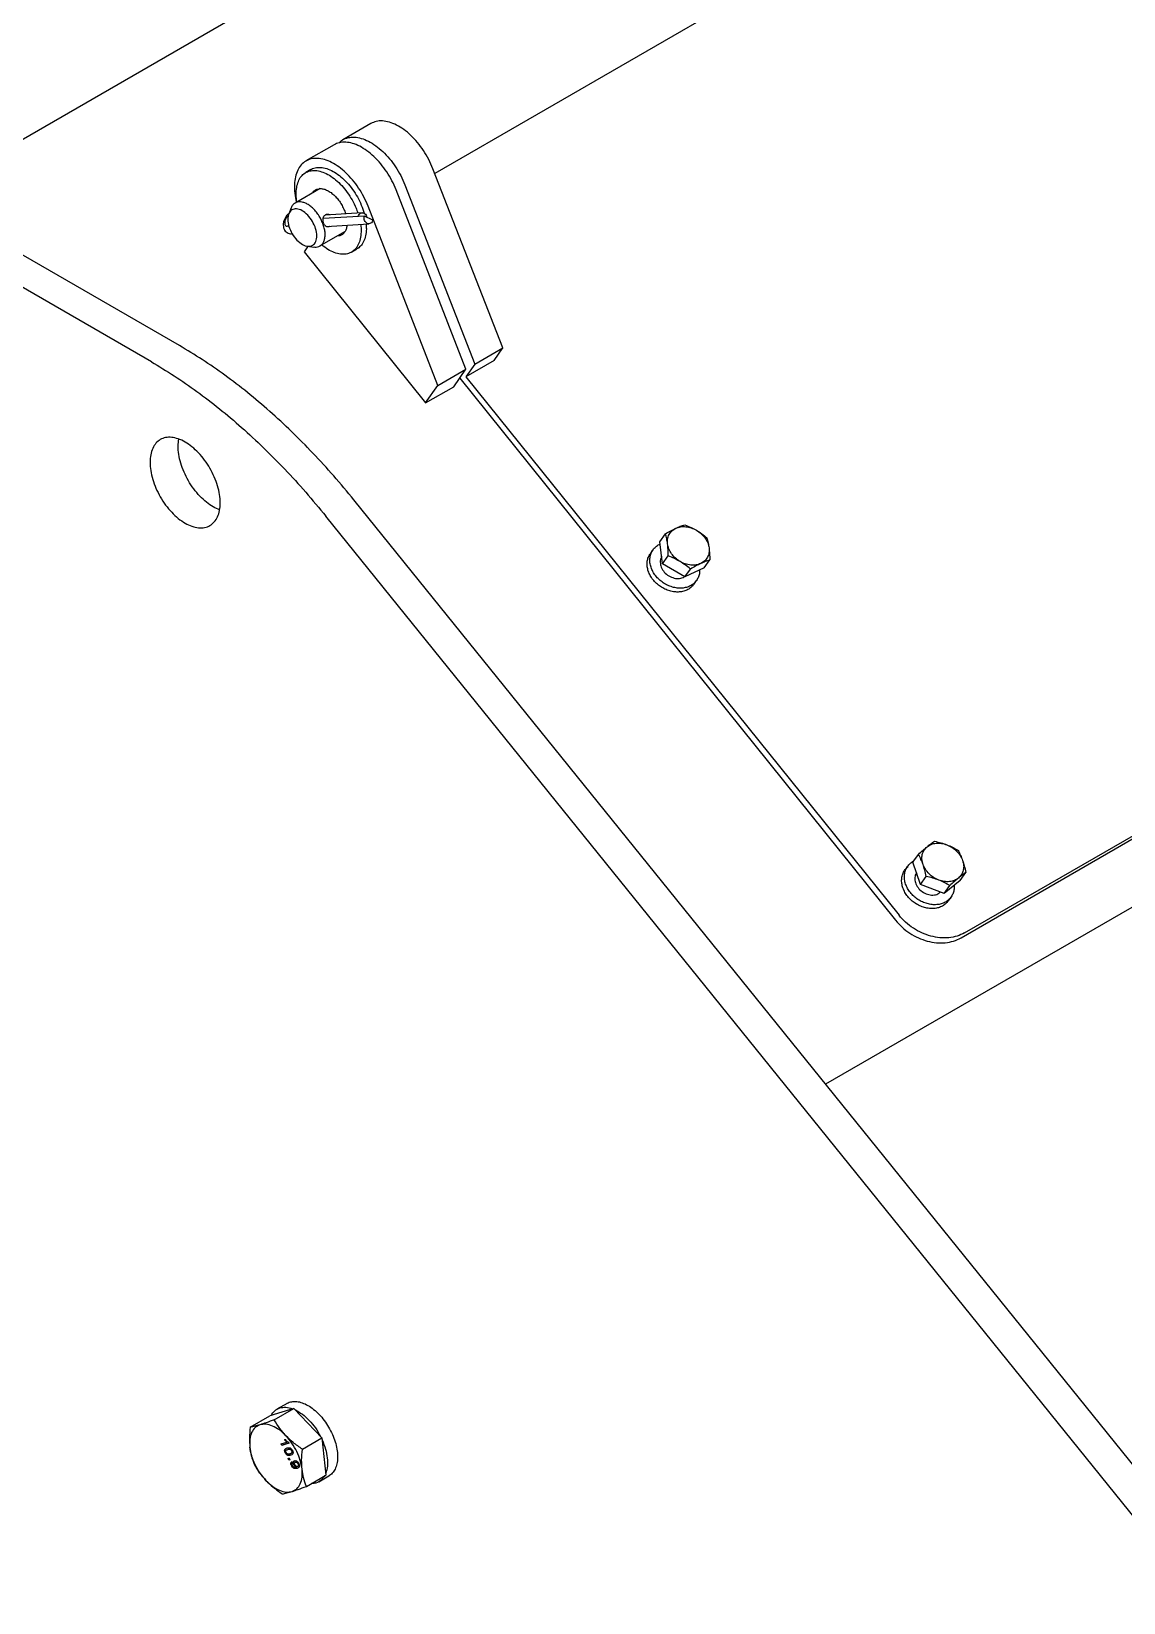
# Model space of a CAD drawing. Header units: millimetres. Extents: x 1293 to 41893, y 1011 to 26911.
# Drawn here: x 5815.8 to 6109.3, y 22648.5 to 23070.7 of the extents above; entities that cross this region are included whole.
import ezdxf

# ---------------------------------------------------------------- set-up
doc = ezdxf.new("R2010")
doc.units = ezdxf.units.MM
doc.header["$LTSCALE"] = 50
doc.layers.add('MAQUINAS', color=11, linetype='Continuous')

msp = doc.modelspace()

# ---------------------------------------------------------------- linework, layer by layer
at = {"layer": 'MAQUINAS', "linetype": 'Continuous', "lineweight": 25}
for p, q in [((6479.5251447, 23426.1854668), (5786.5604991, 23026.1454921)), ((6441.5701163, 23331.2483005), (5924.2017075, 23032.5778755)), ((5848.0636295, 22981.9321374), (5706.2863493, 23063.7784191)), ((5907.0404716, 23045.9697644), (5899.4979993, 23041.6155878)), ((5897.1409767, 23040.2549076), (5889.5985043, 23035.900731)), ((5890.9317293, 23033.5912674), (5889.5175158, 23032.7748593)), ((5942.4856801, 22985.6432313), (5923.7134225, 23033.8312947)), ((5893.3939892, 23028.4695848), (5886.6937552, 23024.601622)), ((5932.5861852, 22979.9283745), (5913.8139276, 23028.1164379)), ((5916.1709502, 23029.4771181), (5934.9432078, 22981.2890547)), ((5855.6061018, 22986.286314), (5786.5604991, 23026.1454921)), ((5885.6231625, 23023.312766), (5884.9716844, 23021.7195672)), ((5905.2796798, 23021.06877), (5894.2133295, 23020.3999032)), ((5904.6812351, 23021.9807604), (5894.7296276, 23021.3792703)), ((5907.5690688, 23020.0312036), (5905.2796798, 23021.06877)), ((5925.0437129, 22975.5741979), (5906.2714552, 23023.7622613)), ((5893.3598801, 23013.0543038), (5900.0487076, 23016.9156818)), ((5895.000214, 23018.3233618), (5906.5168824, 23019.0194466)), ((5896.1292558, 23018.3916028), (5896.017045, 23018.3103431)), ((5890.026827, 23012.8491369), (5889.084018, 23011.5076888)), ((5889.084018, 23011.5076888), (5921.7438812, 22970.8791294)), ((5889.9654322, 23013.095361), (5890.026827, 23012.8491369)), ((5890.0029073, 23013.0042891), (5891.7083752, 23012.7717263)), ((5901.8498468, 23011.4123207), (5903.2640604, 23012.2287288)), ((5940.1286575, 22982.2896109), (5932.5861852, 22977.9354343)), ((5934.9432078, 22981.2890547), (5942.4856801, 22985.6432313)), ((5940.1286575, 22982.2896109), (5942.4856801, 22985.6432313)), ((5925.0437129, 22975.5741979), (5932.5861852, 22979.9283745)), ((5929.2863536, 22975.233306), (5932.5861852, 22979.9283745)), ((5930.8960641, 22977.5236353), (6047.9941389, 22831.8547434)), ((5934.9432078, 22981.2890547), (5932.5861852, 22977.9354343)), ((5932.5861852, 22977.9354343), (6048.936948, 22833.1961915)), ((5921.7438812, 22970.8791294), (5925.0437129, 22975.5741979)), ((5921.7438812, 22970.8791294), (5929.2863536, 22975.233306)), ((6140.2305392, 22650.2343075), (5902.4834766, 22944.8132279)), ((6132.6880668, 22645.8801309), (5894.9410043, 22940.4590513)), ((5984.6727753, 22933.5818598), (5986.1709348, 22935.713472)), ((5982.8176994, 22931.3990607), (5982.0870247, 22930.3594417)), ((5985.4276984, 22927.6270941), (5984.6727753, 22933.5818598)), ((5985.4276984, 22927.6270941), (5986.9258579, 22929.7587063)), ((5991.3794373, 22924.1059367), (5985.4276984, 22927.6270941)), ((5996.5762532, 22926.539545), (5998.0744127, 22928.6711572)), ((5996.5762532, 22926.539545), (5991.3794373, 22924.1059367)), ((5991.3794373, 22924.1059367), (5992.8775968, 22926.2375489)), ((5993.7973779, 22922.1290626), (5994.5280525, 22923.1686816)), ((6065.5871952, 22827.1403243), (6159.6477097, 22881.4403035)), ((6066.5300042, 22828.4817724), (6159.2100083, 22881.9848)), ((6169.6835393, 22868.9558269), (6029.1722267, 22787.8403727)), ((6052.6523177, 22847.4366216), (6054.1504772, 22849.5682339)), ((6054.7237419, 22841.4809034), (6052.6523177, 22847.4366216)), ((6051.199288, 22846.3330145), (6050.4686133, 22845.2933955)), ((6053.7053468, 22844.4089732), (6053.4284364, 22844.0149795)), ((6054.7237419, 22841.4809034), (6056.2219014, 22843.6125157)), ((6065.3598881, 22842.5526907), (6061.0775271, 22839.038938)), ((6065.3598881, 22842.5526907), (6066.8580476, 22844.684303)), ((6061.0775271, 22839.038938), (6054.7237419, 22841.4809034)), ((6061.0775271, 22839.038938), (6062.5756866, 22841.1705502)), ((6062.1789665, 22837.0630164), (6062.9096412, 22838.1026354)), ((5886.3501323, 22700.6759698), (5879.8800369, 22698.659877)), ((5881.0891381, 22697.6388625), (5886.3501323, 22700.6759698)), ((5884.5062365, 22702.0184241), (5881.8003745, 22700.4563633)), ((5886.3501323, 22700.6759698), (5893.8983458, 22692.7236327)), ((5874.6190427, 22695.6227697), (5879.8800369, 22698.659877)), ((5882.9171243, 22691.1292333), (5884.4123404, 22691.5951452)), ((5882.9171243, 22691.1292333), (5883.0349754, 22691.1972673)), ((5883.1064847, 22690.7358466), (5882.9171243, 22691.1292333)), ((5883.2243358, 22690.8038806), (5883.0349754, 22691.1972673)), ((5885.0252814, 22691.3337469), (5883.1064847, 22690.7358466)), ((5883.1064847, 22690.7358466), (5883.2243358, 22690.8038806)), ((5884.9910726, 22691.3543988), (5883.2243358, 22690.8038806)), ((5883.7885922, 22692.2150892), (5884.015373, 22692.2857545)), ((5883.7885922, 22692.2150892), (5883.9064433, 22692.2831232)), ((5884.4123404, 22691.5951452), (5883.7885922, 22692.2150892)), ((5884.5301916, 22691.6631792), (5883.9064433, 22692.2831232)), ((5884.015373, 22692.2857545), (5884.1332242, 22692.3537885)), ((5884.4123404, 22691.5951452), (5884.5301916, 22691.6631792)), ((5885.0212317, 22691.6550236), (5884.9033806, 22691.5869896)), ((5884.9033806, 22691.5869896), (5885.0252814, 22691.3337469)), ((5885.0252814, 22691.3337469), (5885.1431325, 22691.4017809)), ((5888.6373516, 22689.6865254), (5893.8983458, 22692.7236327)), ((5893.8983458, 22692.7236327), (5894.976464, 22682.7552028)), ((5883.8836695, 22689.5042114), (5884.0015207, 22689.5722454)), ((5884.146538, 22688.8292818), (5884.0286868, 22688.7612478)), ((5884.3679376, 22688.8982703), (5884.2500864, 22688.8302363)), ((5884.5483121, 22689.6066678), (5884.430461, 22689.5386338)), ((5884.5262154, 22690.0472578), (5884.6440665, 22690.1152918)), ((5884.5602019, 22689.5850897), (5884.8341956, 22689.7221447)), ((5884.8341956, 22689.7221447), (5884.7163445, 22689.6541107)), ((5884.8107284, 22687.1953665), (5885.056728, 22687.2720204)), ((5884.8107284, 22687.1953665), (5884.9285796, 22687.2634005)), ((5885.0000889, 22686.8019799), (5884.8107284, 22687.1953665)), ((5885.2460884, 22686.8786337), (5885.0000889, 22686.8019799)), ((5885.0000889, 22686.8019799), (5885.11794, 22686.8700139)), ((5885.056728, 22687.2720204), (5885.1745792, 22687.3400544)), ((5885.056728, 22687.2720204), (5885.2460884, 22686.8786337)), ((5885.2329822, 22686.9058612), (5885.11794, 22686.8700139)), ((5885.3639396, 22686.9466678), (5885.2460884, 22686.8786337)), ((5885.4206953, 22689.6693045), (5885.5385464, 22689.7373385)), ((5885.5709601, 22688.590333), (5885.6888112, 22688.658367)), ((5885.8664639, 22689.3701617), (5885.7486127, 22689.3021277)), ((5885.7704647, 22686.3182036), (5885.8883159, 22686.3862376)), ((5885.7704647, 22686.3182036), (5885.9844251, 22685.9324823)), ((5885.9720835, 22689.3668136), (5886.0899346, 22689.4348476)), ((5886.5660179, 22686.6113385), (5886.683869, 22686.6793725)), ((5886.6031748, 22686.1158568), (5886.5984577, 22686.1131337)), ((5886.8601607, 22686.2819136), (5886.7423096, 22686.2138796)), ((5885.6864781, 22685.3172704), (5885.8043292, 22685.3853045)), ((5885.9176416, 22685.3659749), (5886.0354927, 22685.434009)), ((5885.9844251, 22685.9324823), (5886.1022762, 22686.0005163)), ((5886.3675841, 22685.5478827), (5886.4854353, 22685.6159167)), ((5886.6466795, 22685.4970112), (5886.7645306, 22685.5650452)), ((5886.910376, 22684.9069537), (5887.0282272, 22684.9749877)), ((5886.910376, 22684.9069537), (5886.9563821, 22684.9234098)), ((5886.9563821, 22684.9234098), (5887.0742332, 22684.9914438)), ((5887.0282272, 22684.9749877), (5887.0742332, 22684.9914438)), ((5887.4466919, 22685.1075026), (5887.3288408, 22685.0394686)), ((5887.5810633, 22685.8081683), (5887.4632121, 22685.7401343)), ((5887.4831065, 22685.1363195), (5887.6009576, 22685.2043535)), ((5887.6556159, 22685.8693602), (5887.7734671, 22685.9373942)), ((5889.7154698, 22679.7180955), (5894.976464, 22682.7552028)), ((5893.0561264, 22680.9587165), (5895.7619883, 22682.5207774))]:
    msp.add_line(p, q, dxfattribs=at)
for points, knots in [([(5923.7134225, 23033.8312947), (5923.3574109, 23034.6656599), (5922.6453878, 23036.3343904), (5921.2216415, 23038.7168061), (5919.5950667, 23040.9080835), (5917.7923498, 23042.8317612), (5915.8815998, 23044.4239888), (5913.9256242, 23045.6301165), (5911.9890204, 23046.4127381), (5910.1436043, 23046.7336994), (5908.4492709, 23046.62762), (5907.5066177, 23046.1802456), (5907.0449115, 23045.9611241)], [0, 0, 0, 0, 0.1004016719, 0.2008033439, 0.3012050158, 0.4016066878, 0.5020083597, 0.6024100316, 0.7028117036, 0.8032133755, 0.9036150475, 1, 1, 1, 1]), ([(5913.8139276, 23028.1164379), (5913.457916, 23028.9508032), (5912.7458929, 23030.6195336), (5911.3221465, 23033.0019493), (5909.6955718, 23035.1932267), (5907.8928549, 23037.1169044), (5905.9821049, 23038.7091321), (5904.0261293, 23039.9152597), (5902.0895254, 23040.6978813), (5900.2441094, 23041.0188427), (5898.549776, 23040.9127632), (5897.6071227, 23040.4653888), (5897.1454166, 23040.2462674)], [0, 0, 0, 0, 0.10040167194, 0.20080334388, 0.30120501582, 0.40160668776, 0.5020083597, 0.60241003164, 0.70281170358, 0.80321337552, 0.90361504746, 1, 1, 1, 1]), ([(5898.467345, 23040.7710037), (5898.7794012, 23041.0631946), (5899.4859354, 23041.7247515), (5900.9017739, 23042.2423925), (5902.5963423, 23042.3874587), (5904.4478314, 23042.0564351), (5906.382808, 23041.2765097), (5908.3392196, 23040.0696596), (5910.2498528, 23038.4776255), (5912.052601, 23036.553896), (5913.6791674, 23034.3626324), (5915.1029159, 23031.9802131), (5915.8149388, 23030.3114831), (5916.1709502, 23029.4771181)], [0, 0, 0, 0, 0.0733070522, 0.1659763469, 0.2586456417, 0.3513149365, 0.4439842313, 0.5366535261, 0.6293228209, 0.7219921156, 0.8146614104, 0.9073307052, 1, 1, 1, 1]), ([(5887.1701674, 23029.1919195), (5887.3256127, 23029.7374943), (5887.6365032, 23030.8286439), (5888.4997524, 23032.0565926), (5889.6155859, 23032.9212537), (5890.9709082, 23033.364566), (5892.5056485, 23033.3761473), (5894.1629886, 23032.9537692), (5895.8785801, 23032.1141421), (5897.586964, 23030.8894013), (5899.2212648, 23029.326659), (5900.7230999, 23027.4859171), (5902.0182873, 23025.4380817), (5902.9750882, 23023.5449847), (5903.3638459, 23022.3589251), (5903.5109819, 23021.9100285)], [0, 0, 0, 0, 0.0793087348, 0.1586174695, 0.2379262043, 0.317234939, 0.3965436738, 0.4758524086, 0.5551611433, 0.6344698781, 0.7137786129, 0.7930873476, 0.8723960824, 0.9517048171, 1, 1, 1, 1]), ([(5890.9444691, 23033.5712824), (5890.9858059, 23033.604029), (5891.3946997, 23033.9279507), (5892.4005852, 23034.1556165), (5893.9157237, 23034.1993494), (5895.5782924, 23033.7683587), (5897.2925712, 23032.9310305), (5899.000977, 23031.7057068), (5900.6365029, 23030.1429971), (5902.1334158, 23028.3027077), (5903.4470668, 23026.2530296), (5904.4783478, 23024.0831001), (5905.0773475, 23022.5731754), (5905.2324116, 23021.8387096), (5905.2350115, 23021.826395)], [0, 0, 0, 0, 0.0111025622, 0.109823959, 0.2085453558, 0.3072667526, 0.4059881494, 0.5047095462, 0.603430943, 0.7021523398, 0.8008737366, 0.8995951334, 0.9983165302, 1, 1, 1, 1]), ([(5887.1833422, 23024.8888919), (5887.1523262, 23025.0287316), (5886.9606196, 23025.8930686), (5886.9099119, 23027.3925023), (5887.0834156, 23028.5921137), (5887.1701674, 23029.1919195)], [0, 0, 0, 0, 0.0880140296, 0.5440070148, 1, 1, 1, 1]), ([(5891.3186704, 23027.2715287), (5891.3440027, 23027.3239967), (5891.4987233, 23027.6444517), (5891.9476968, 23028.0380711), (5892.6485121, 23028.411015), (5893.4810502, 23028.5241879), (5894.3940708, 23028.3946171), (5895.3582209, 23028.022375), (5896.3327593, 23027.4200176), (5897.2892596, 23026.6225968), (5897.8687899, 23025.9507932), (5898.158555, 23025.6148914)], [0, 0, 0, 0, 0.0238885401, 0.1459024726, 0.2679164051, 0.3899303376, 0.5119442701, 0.6339582025, 0.755972135, 0.8779860675, 1, 1, 1, 1]), ([(5894.1533952, 23019.0773795), (5893.988882, 23019.474437), (5893.6598557, 23020.268552), (5892.9842088, 23021.4017951), (5892.206296, 23022.4368162), (5891.3415792, 23023.3329637), (5890.4271435, 23024.0560471), (5889.4971446, 23024.5781636), (5888.5874096, 23024.8794605), (5887.7335336, 23024.9476267), (5886.9657052, 23024.7827605), (5886.3232983, 23024.3810586), (5885.8696739, 23023.8793206), (5885.7040664, 23023.4481933), (5885.6438165, 23023.2913443)], [0, 0, 0, 0, 0.08641652432, 0.17283304863, 0.25924957295, 0.34566609727, 0.43208262158, 0.5184991459, 0.60491567022, 0.69133219453, 0.77774871885, 0.86416524317, 0.95058176748, 1, 1, 1, 1]), ([(5898.158555, 23025.6148914), (5898.4306021, 23025.2526996), (5898.9746962, 23024.528316), (5899.6263193, 23023.313315), (5900.049628, 23022.357768), (5900.1881611, 23021.8268831), (5900.2183954, 23021.7110197)], [0, 0, 0, 0, 0.30495479042, 0.60990958084, 0.91486437126, 1, 1, 1, 1]), ([(5884.9869425, 23021.7568813), (5884.8729748, 23021.6724506), (5884.5633993, 23021.4431077), (5884.1528622, 23020.9163095), (5883.7701036, 23020.215241), (5883.5257359, 23019.4251566), (5883.4560561, 23018.644186), (5883.5654679, 23017.9297523), (5883.8299543, 23017.3243588), (5884.2394819, 23016.8330255), (5884.7798724, 23016.4870947), (5885.3719632, 23016.3184469), (5885.7625416, 23016.3571818), (5885.9362059, 23016.3744047)], [0, 0, 0, 0, 0.0582992526, 0.1583608517, 0.2620454613, 0.3680171683, 0.4788681794, 0.5757245635, 0.6654206331, 0.7518798313, 0.83755301, 0.9277705859, 1, 1, 1, 1]), ([(5884.8446963, 23021.1199516), (5884.7581664, 23021.0595893), (5884.5708118, 23020.9288929), (5884.3088225, 23020.6054514), (5884.0844755, 23020.2096914), (5883.9312245, 23019.7783006), (5883.8622708, 23019.3528252), (5883.8837159, 23018.9694599), (5883.9936479, 23018.6622646), (5884.182513, 23018.4572504), (5884.4335143, 23018.3754423), (5884.7202303, 23018.4119198), (5884.9171107, 23018.5357311), (5885.0127437, 23018.5958713)], [0, 0, 0, 0, 0.0794446672, 0.172013526, 0.2645823848, 0.3571512436, 0.4497201024, 0.5422889612, 0.63485782, 0.7274266788, 0.8199955376, 0.9125643964, 1, 1, 1, 1]), ([(5894.346671, 23019.1889552), (5894.3120909, 23019.2935295), (5894.241922, 23019.5057281), (5894.1675266, 23019.9558654), (5894.1839093, 23020.5206369), (5894.3670071, 23021.0065625), (5894.6089461, 23021.301322), (5894.8306102, 23021.4701131), (5895.0882758, 23021.5789112), (5895.4569419, 23021.630672), (5895.7988788, 23021.6098314), (5895.9867555, 23021.4720969), (5896.0079814, 23021.4565359)], [0, 0, 0, 0, 0.0805741535, 0.163498402, 0.3264232172, 0.489351667, 0.572268805, 0.6528357122, 0.7334026194, 0.8163197575, 0.9792482072, 1, 1, 1, 1]), ([(5903.6290488, 23020.9690034), (5903.6952124, 23021.1499043), (5903.8275397, 23021.511706), (5904.2169243, 23021.8716888), (5904.6779778, 23022.0207584), (5905.1591751, 23021.9298763), (5905.5725385, 23021.6116433), (5905.8477553, 23021.1974247), (5905.8997801, 23020.8895289), (5905.9184063, 23020.7792949)], [0, 0, 0, 0, 0.1524927343, 0.3049854686, 0.4574782029, 0.6099709373, 0.7624636716, 0.9149564059, 1, 1, 1, 1]), ([(5891.7010185, 23012.7957131), (5891.9060313, 23012.7696043), (5892.3988098, 23012.7068477), (5893.0851274, 23012.87971), (5893.735603, 23013.2684668), (5894.2412153, 23013.879187), (5894.5852935, 23014.6778456), (5894.7548376, 23015.636637), (5894.7396817, 23016.7177251), (5894.5547865, 23017.8806392), (5894.2871923, 23018.678466), (5894.1533952, 23019.0773795)], [0, 0, 0, 0, 0.081771629, 0.1965501754, 0.3113287218, 0.4261072682, 0.5408858145, 0.6556643609, 0.7704429073, 0.8852214536, 1, 1, 1, 1]), ([(5904.2719829, 23018.8837615), (5904.2722461, 23018.8825216), (5904.4258666, 23018.1589552), (5904.4335587, 23016.81018), (5904.2588163, 23014.9475147), (5903.7143469, 23013.371324), (5902.872039, 23012.1271815), (5901.7505739, 23011.2667619), (5900.3968367, 23010.822677), (5898.8613874, 23010.8099447), (5897.205298, 23011.2376996), (5895.498441, 23012.0507643), (5894.3827501, 23012.9044975), (5893.831316, 23013.326458)], [0, 0, 0, 0, 0.0001720132, 0.1003825436, 0.2005930741, 0.3008036045, 0.401014135, 0.5012246655, 0.6014351959, 0.7016457264, 0.8018562568, 0.9020667873, 1, 1, 1, 1]), ([(5896.017045, 23018.3103431), (5895.936869, 23018.2708002), (5895.7741782, 23018.1905608), (5895.4426043, 23018.1375075), (5895.0403723, 23018.2350465), (5894.6960844, 23018.545573), (5894.4734022, 23018.8880706), (5894.388508, 23019.0896261), (5894.346671, 23019.1889552)], [0, 0, 0, 0, 0.1234106923, 0.2504214187, 0.499991788, 0.7495565899, 0.876578208, 1, 1, 1, 1]), ([(5900.5953194, 23018.6615384), (5900.5943526, 23018.6122376), (5900.5861408, 23018.1934722), (5900.3892336, 23017.5290373), (5900.0014227, 23016.7236528), (5899.4268057, 23016.1429007), (5898.7505803, 23015.7796208), (5898.2209531, 23015.7373514), (5897.9733238, 23015.7175882)], [0, 0, 0, 0, 0.0266261376, 0.2261646851, 0.4257032326, 0.6252417801, 0.8247803276, 1, 1, 1, 1]), ([(5905.7329789, 23018.9720663), (5905.7730327, 23018.5257046), (5905.875137, 23017.3878463), (5905.6588676, 23015.7681453), (5905.1288644, 23014.1925429), (5904.3303012, 23012.9678241), (5903.5964051, 23012.4787029), (5903.2513206, 23012.2487137)], [0, 0, 0, 0, 0.1423992228, 0.3630018579, 0.583604493, 0.8042071281, 1, 1, 1, 1]), ([(5866.3946988, 22942.1481686), (5865.8235116, 22942.3861546), (5864.6402395, 22942.8791667), (5862.8262014, 22944.159187), (5861.0472662, 22945.8023005), (5859.4064995, 22947.7640386), (5857.9685471, 22949.9563378), (5856.7889217, 22952.2978157), (5855.9103517, 22954.6997), (5855.3767627, 22957.0619836), (5855.175154, 22959.27368), (5855.3398372, 22960.545531), (5855.4193654, 22961.1597283)], [0, 0, 0, 0, 0.0945751445, 0.1959219936, 0.2972688427, 0.3986156918, 0.4999625409, 0.6013093899, 0.702656239, 0.8040030881, 0.9053499372, 1, 1, 1, 1]), ([(5986.1709348, 22935.713472), (5986.6729461, 22936.0017066), (5987.6315554, 22936.5521013), (5988.5305897, 22936.9908666), (5988.9588114, 22937.1998561)], [0, 0, 0, 0, 0.523687075, 1, 1, 1, 1]), ([(5986.737865, 22933.0056691), (5986.6680848, 22933.4735849), (5986.5215839, 22934.4559553), (5986.2914519, 22935.281267), (5986.1709348, 22935.713472)], [0, 0, 0, 0, 0.476312925, 1, 1, 1, 1]), ([(5988.9588114, 22937.1998561), (5989.3693106, 22937.3836298), (5990.2311373, 22937.7694553), (5990.9770997, 22938.0172916), (5991.3677506, 22938.1470803)], [0, 0, 0, 0, 0.476312925, 1, 1, 1, 1]), ([(5991.3677506, 22938.1470803), (5991.9345989, 22937.9238869), (5993.0170167, 22937.4976908), (5994.0439481, 22936.9276157), (5994.5330888, 22936.6560816)], [0, 0, 0, 0, 0.523687075, 1, 1, 1, 1]), ([(5994.5330888, 22936.6560816), (5995.004507, 22936.3593315), (5995.9942307, 22935.7363167), (5996.8640017, 22935.0075622), (5997.3194895, 22934.6259229)], [0, 0, 0, 0, 0.476312925, 1, 1, 1, 1]), ([(5995.3539316, 22925.9671461), (5995.3585818, 22925.9197819), (5995.4021278, 22925.4762404), (5995.2453522, 22924.6798312), (5994.8705325, 22923.6358381), (5994.2379938, 22922.7326398), (5993.4033254, 22921.9992099), (5992.3893184, 22921.4643937), (5991.2363155, 22921.1479094), (5989.9869765, 22921.0617295), (5988.6883536, 22921.209063), (5987.3891406, 22921.5843871), (5986.1381089, 22922.1736141), (5984.9822072, 22922.9546305), (5983.9648173, 22923.8981249), (5983.1241231, 22924.9686857), (5982.4916711, 22926.1261421), (5982.091217, 22927.327026), (5981.9377161, 22928.526374), (5982.0372052, 22929.6787777), (5982.3849209, 22930.7424675), (5982.9716561, 22931.6719977), (5983.7544644, 22932.4465879), (5984.421425, 22932.7952355), (5984.7506805, 22932.9673507)], [0, 0, 0, 0, 0.0056674836, 0.0530731337, 0.1004787839, 0.147884434, 0.1952900841, 0.2426957343, 0.2901013844, 0.3375070346, 0.3849126847, 0.4323183348, 0.479723985, 0.5271296351, 0.5745352853, 0.6219409354, 0.6693465855, 0.7167522357, 0.7641578858, 0.811563536, 0.8589691861, 0.9063748362, 0.9537804864, 1, 1, 1, 1]), ([(5986.9258579, 22929.7587063), (5986.9167012, 22930.3493573), (5986.899216, 22931.4772273), (5986.7899228, 22932.5125375), (5986.737865, 22933.0056691)], [0, 0, 0, 0, 0.523687075, 1, 1, 1, 1]), ([(5997.3194895, 22934.6259229), (5997.4400067, 22934.1937179), (5997.6701387, 22933.3684062), (5997.8166395, 22932.3860358), (5997.8864198, 22931.91812)], [0, 0, 0, 0, 0.523687075, 1, 1, 1, 1]), ([(5997.8864198, 22931.91812), (5997.9384776, 22931.4249884), (5998.0477708, 22930.3896782), (5998.0652559, 22929.2618082), (5998.0744127, 22928.6711572)], [0, 0, 0, 0, 0.476312925, 1, 1, 1, 1]), ([(5993.7784152, 22922.1411797), (5993.7397078, 22922.0740267), (5993.5185362, 22921.6903187), (5992.8987451, 22921.1420609), (5991.9434878, 22920.5427268), (5990.8189509, 22920.1700548), (5989.5915645, 22920.0219602), (5988.3009033, 22920.1083076), (5986.9971471, 22920.4247023), (5985.7287613, 22920.9595791), (5984.5434773, 22921.6927789), (5983.4857392, 22922.5968114), (5982.5952838, 22923.6377205), (5981.9054198, 22924.776517), (5981.4424462, 22925.9701757), (5981.2222211, 22927.1749569), (5981.2586738, 22928.3416877), (5981.52736, 22929.4334608), (5981.9034527, 22930.0520519), (5982.0894558, 22930.3579866)], [0, 0, 0, 0, 0.0131024476, 0.0748665327, 0.1366306177, 0.1983947028, 0.2601587878, 0.3219228728, 0.3836869579, 0.4454510429, 0.507215128, 0.568979213, 0.6307432981, 0.6925073831, 0.7542714682, 0.8160355532, 0.8777996383, 0.9395637233, 1, 1, 1, 1]), ([(5985.3274536, 22929.6303319), (5985.2415715, 22929.5399533), (5984.8657401, 22929.1444447), (5984.7165598, 22928.101045), (5984.9683207, 22926.7179726), (5985.7962914, 22925.391588), (5987.0373293, 22924.3463063), (5988.5121992, 22923.7383188), (5990.0178523, 22923.6140305), (5990.8179826, 22923.9625874), (5991.2096299, 22924.1331988)], [0, 0, 0, 0, 0.0408266691, 0.1786629993, 0.3164993295, 0.4543356597, 0.5921719898, 0.73000832, 0.8678446502, 1, 1, 1, 1]), ([(5990.091196, 22928.2677076), (5989.6020554, 22928.5392417), (5988.575124, 22929.1093168), (5987.4927061, 22929.5355129), (5986.9258579, 22929.7587063)], [0, 0, 0, 0, 0.476312925, 1, 1, 1, 1]), ([(5992.8775968, 22926.2375489), (5992.422109, 22926.6191882), (5991.552338, 22927.3479427), (5990.5626143, 22927.9709576), (5990.091196, 22928.2677076)], [0, 0, 0, 0, 0.523687075, 1, 1, 1, 1]), ([(5995.6654734, 22927.723933), (5995.2372518, 22927.5149435), (5994.3382174, 22927.0761783), (5993.3796081, 22926.5257835), (5992.8775968, 22926.2375489)], [0, 0, 0, 0, 0.476312925, 1, 1, 1, 1]), ([(5998.0744127, 22928.6711572), (5997.6837618, 22928.5413685), (5996.9377993, 22928.2935322), (5996.0759726, 22927.9077067), (5995.6654734, 22927.723933)], [0, 0, 0, 0, 0.523687075, 1, 1, 1, 1]), ([(6054.1504772, 22849.5682339), (6054.5739501, 22849.9492372), (6055.3825873, 22850.6767773), (6056.1266972, 22851.2985377), (6056.4811263, 22851.5946902)], [0, 0, 0, 0, 0.523687075, 1, 1, 1, 1]), ([(6056.4811263, 22851.5946902), (6056.817833, 22851.8656268), (6057.5247352, 22852.4344475), (6058.1207256, 22852.8594292), (6058.4328381, 22853.0819866)], [0, 0, 0, 0, 0.476312925, 1, 1, 1, 1]), ([(6058.4328381, 22853.0819866), (6059.0342163, 22852.9514802), (6060.1825704, 22852.7022732), (6061.2776153, 22852.3150319), (6061.7991994, 22852.1305839)], [0, 0, 0, 0, 0.523687075, 1, 1, 1, 1]), ([(6061.7991994, 22852.1305839), (6062.303061, 22851.9209199), (6063.3608983, 22851.4807388), (6064.2966055, 22850.9289735), (6064.7866233, 22850.6400212)], [0, 0, 0, 0, 0.476312925, 1, 1, 1, 1]), ([(6063.719043, 22841.2063483), (6063.7306616, 22840.8859059), (6063.756544, 22840.1720657), (6063.4952094, 22839.1424872), (6063.0022661, 22838.1559324), (6062.2787762, 22837.3230424), (6061.3611789, 22836.6735279), (6060.2814235, 22836.23218), (6059.0807003, 22836.0154516), (6057.8038942, 22836.0315063), (6056.498972, 22836.2797336), (6055.2148948, 22836.7508196), (6053.9998578, 22837.4270837), (6052.8994612, 22838.2831454), (6051.9550019, 22839.2868783), (6051.2019313, 22840.4006044), (6050.6684916, 22841.5825538), (6050.3747797, 22842.7882614), (6050.3315329, 22843.9728725), (6050.5414406, 22845.0904515), (6050.9926455, 22846.1045665), (6051.6830648, 22846.9565896), (6052.3260526, 22847.5134849), (6052.7763142, 22847.7088018), (6052.873131, 22847.7507995)], [0, 0, 0, 0, 0.0386254075, 0.0860446749, 0.1334639423, 0.1808832097, 0.2283024771, 0.2757217445, 0.3231410119, 0.3705602793, 0.4179795467, 0.4653988141, 0.5128180815, 0.560237349, 0.6076566164, 0.6550758838, 0.7024951512, 0.7499144186, 0.797333686, 0.8447529534, 0.8921722208, 0.9395914882, 0.9870107556, 1, 1, 1, 1]), ([(6055.375658, 22846.8599547), (6055.1996418, 22847.3279474), (6054.8301029, 22848.3104792), (6054.3840627, 22849.135947), (6054.1504772, 22849.5682339)], [0, 0, 0, 0, 0.476312925, 1, 1, 1, 1]), ([(6056.2219014, 22843.6125157), (6056.0996764, 22844.2032484), (6055.866283, 22845.3312746), (6055.5339517, 22846.3667462), (6055.375658, 22846.8599547)], [0, 0, 0, 0, 0.523687075, 1, 1, 1, 1]), ([(6064.7866233, 22850.6400212), (6065.0202088, 22850.2077343), (6065.466249, 22849.3822665), (6065.835788, 22848.3997347), (6066.0118041, 22847.931742)], [0, 0, 0, 0, 0.52368707497, 1, 1, 1, 1]), ([(6066.0118041, 22847.931742), (6066.1700978, 22847.4385335), (6066.5024291, 22846.4030619), (6066.7358225, 22845.2750357), (6066.8580476, 22844.684303)], [0, 0, 0, 0, 0.476312925, 1, 1, 1, 1]), ([(6062.1543177, 22837.0811981), (6062.0186867, 22836.8862933), (6061.6743757, 22836.3915103), (6060.8834008, 22835.7892436), (6059.8494587, 22835.2862681), (6058.6744449, 22835.0106976), (6057.4135515, 22834.9649225), (6056.1111297, 22835.1527915), (6054.8168576, 22835.5666828), (6053.579098, 22836.1912151), (6052.4443622, 22837.0029087), (6051.4552264, 22837.9713073), (6050.6488068, 22839.0600741), (6050.0554118, 22840.2283038), (6049.697151, 22841.4323115), (6049.5880738, 22842.6263093), (6049.7300218, 22843.7677223), (6050.1260735, 22844.805361), (6050.6738241, 22845.6453144), (6051.1694846, 22846.0469356), (6051.3771346, 22846.2151892)], [0, 0, 0, 0, 0.0374157937, 0.0949832416, 0.1525506896, 0.2101181375, 0.2676855855, 0.3252530334, 0.3828204814, 0.4403879294, 0.4979553773, 0.5555228253, 0.6130902732, 0.6706577212, 0.7282251691, 0.7857926171, 0.843360065, 0.900927513, 0.9584949609, 1, 1, 1, 1]), ([(6053.6750377, 22844.589606), (6053.6513496, 22844.5680826), (6053.3156895, 22844.2630951), (6053.1240137, 22843.3260293), (6053.2362948, 22841.9644514), (6053.9566252, 22840.5981355), (6055.1150358, 22839.4810566), (6056.5657655, 22838.7557619), (6058.0672383, 22838.5568998), (6059.286377, 22838.781377), (6059.7727898, 22839.2314907), (6059.9478785, 22839.3935132)], [0, 0, 0, 0, 0.009940668, 0.1408593346, 0.2717780012, 0.4026966678, 0.5336153343, 0.6645340009, 0.7954526675, 0.9263713341, 1, 1, 1, 1]), ([(6053.5299572, 22844.1594253), (6053.5269204, 22844.1581968), (6053.4864548, 22844.1418267), (6053.4660067, 22844.1038555), (6053.4470931, 22844.0687339)], [0, 0, 0, 0, 0.0750467243, 1, 1, 1, 1]), ([(6059.5882627, 22842.6611129), (6059.0666787, 22842.845561), (6057.9716337, 22843.2328023), (6056.8232796, 22843.4820092), (6056.2219014, 22843.6125157)], [0, 0, 0, 0, 0.476312925, 1, 1, 1, 1]), ([(6062.5756866, 22841.1705502), (6062.0856689, 22841.4595026), (6061.1499617, 22842.0112679), (6060.0921243, 22842.451449), (6059.5882627, 22842.6611129)], [0, 0, 0, 0, 0.523687075, 1, 1, 1, 1]), ([(6064.9063358, 22843.1970066), (6064.5519067, 22842.900854), (6063.8077968, 22842.2790936), (6062.9991595, 22841.5515536), (6062.5756866, 22841.1705502)], [0, 0, 0, 0, 0.476312925, 1, 1, 1, 1]), ([(6066.8580476, 22844.684303), (6066.5459351, 22844.4617455), (6065.9499447, 22844.0367638), (6065.2430425, 22843.4679432), (6064.9063358, 22843.1970066)], [0, 0, 0, 0, 0.523687075, 1, 1, 1, 1]), ([(5884.5113625, 22702.0105017), (5884.5267734, 22702.023), (5884.8703823, 22702.301668), (5885.7437262, 22702.5117023), (5887.0935251, 22702.5880839), (5888.5823266, 22702.2379327), (5890.1223894, 22701.5258529), (5891.664706, 22700.4646747), (5893.1492924, 22699.0977836), (5894.5212415, 22697.4753114), (5895.7290798, 22695.6581994), (5896.72767, 22693.714352), (5897.4796855, 22691.7164286), (5897.9568835, 22689.7393666), (5898.1418666, 22687.8562859), (5898.0260353, 22686.1406853), (5897.619997, 22684.6452614), (5896.9155169, 22683.4687373), (5896.2717371, 22682.7640189), (5895.8149861, 22682.5750743), (5895.7479292, 22682.5473348)], [0, 0, 0, 0, 0.00289511262, 0.06455107521, 0.1262070378, 0.18786300039, 0.24951896298, 0.31117492557, 0.37283088816, 0.43448685075, 0.49614281334, 0.55779877593, 0.61945473851, 0.6811107011, 0.74276666369, 0.80442262628, 0.86607858887, 0.92773455146, 0.98939051405, 1, 1, 1, 1]), ([(5874.6190427, 22695.6227697), (5874.5247687, 22694.642775), (5874.3478183, 22692.8033453), (5874.469627, 22691.0794266), (5874.5265395, 22690.2739616)], [0, 0, 0, 0, 0.5327709195, 1, 1, 1, 1]), ([(5877.2225281, 22696.2662229), (5876.7388116, 22696.1230485), (5875.7035239, 22695.8166155), (5874.9959941, 22695.6901479), (5874.6190427, 22695.6227697)], [0, 0, 0, 0, 0.4672290805, 1, 1, 1, 1]), ([(5881.0891381, 22697.6388625), (5880.335197, 22697.3538527), (5878.9200653, 22696.8188953), (5877.7630972, 22696.4422177), (5877.2225281, 22696.2662229)], [0, 0, 0, 0, 0.5327709195, 1, 1, 1, 1]), ([(5884.2316825, 22693.2981008), (5883.6626272, 22693.9439811), (5882.4446907, 22695.3263446), (5881.5603102, 22696.8350618), (5881.0891381, 22697.6388625)], [0, 0, 0, 0, 0.4672290805, 1, 1, 1, 1]), ([(5884.015373, 22692.2857545), (5884.1574164, 22692.1330853), (5884.4410121, 22691.8282746), (5884.7494358, 22691.667325), (5884.9033806, 22691.5869896)], [0, 0, 0, 0, 0.5008657323, 1, 1, 1, 1]), ([(5888.6373516, 22689.6865254), (5887.7891897, 22690.2726945), (5886.1972074, 22691.3729219), (5884.8575905, 22692.6850407), (5884.2316825, 22693.2981008)], [0, 0, 0, 0, 0.5327709195, 1, 1, 1, 1]), ([(5874.5265395, 22690.2739616), (5874.6403047, 22689.5013169), (5874.8837937, 22687.8476428), (5875.4144452, 22686.416703), (5875.6971609, 22685.6543398)], [0, 0, 0, 0, 0.4672290805, 1, 1, 1, 1]), ([(5884.0286868, 22688.7612478), (5883.9728382, 22688.8930761), (5883.8889583, 22689.091071), (5883.8667438, 22689.310163), (5883.8694648, 22689.4258635), (5883.8789347, 22689.4780957), (5883.8836695, 22689.5042114)], [0, 0, 0, 0, 0.4987953461, 0.7491482596, 0.8745764119, 1, 1, 1, 1]), ([(5883.8836695, 22689.5042114), (5883.9152104, 22689.5790291), (5883.9783381, 22689.7287737), (5884.1942183, 22689.9202994), (5884.3934222, 22689.9964766), (5884.5262154, 22690.0472578)], [0, 0, 0, 0, 0.249753552, 0.499871473, 1, 1, 1, 1]), ([(5884.146538, 22688.8292818), (5884.0911694, 22688.9607799), (5884.0080105, 22689.1582789), (5883.9792502, 22689.4109897), (5883.994097, 22689.5184923), (5884.0015207, 22689.5722454)], [0, 0, 0, 0, 0.4990363131, 0.7495101716, 1, 1, 1, 1]), ([(5884.0015207, 22689.5722454), (5884.0327174, 22689.647687), (5884.0951563, 22689.7986805), (5884.2065158, 22689.8881692), (5884.2622361, 22689.9329462)], [0, 0, 0, 0, 0.4996355373, 1, 1, 1, 1]), ([(5885.4730174, 22688.0803245), (5885.3623781, 22688.0511278), (5885.1413664, 22687.992805), (5884.8250225, 22688.0093986), (5884.5519407, 22688.1231363), (5884.3461712, 22688.2798262), (5884.1634362, 22688.5037296), (5884.0736317, 22688.6753542), (5884.0286868, 22688.7612478)], [0, 0, 0, 0, 0.2504758129, 0.5003473544, 0.6257683408, 0.7501761831, 0.8749696966, 1, 1, 1, 1]), ([(5885.5908686, 22688.1483585), (5885.4802291, 22688.1191519), (5885.259217, 22688.0608092), (5884.9426577, 22688.0775385), (5884.6695383, 22688.1911364), (5884.4638267, 22688.3481508), (5884.2812858, 22688.5717527), (5884.1914823, 22688.7433846), (5884.146538, 22688.8292818)], [0, 0, 0, 0, 0.25047150777, 0.5003387545, 0.62618806135, 0.75018047702, 0.87497184564, 1, 1, 1, 1]), ([(5884.2500864, 22688.8302363), (5884.2239442, 22688.894112), (5884.1716453, 22689.0218986), (5884.1665303, 22689.199979), (5884.2003554, 22689.3479868), (5884.3673348, 22689.5371379), (5884.5612448, 22689.6021281), (5884.7163445, 22689.6541107)], [0, 0, 0, 0, 0.1246963828, 0.2494616582, 0.3744323466, 0.4996371137, 1, 1, 1, 1]), ([(5885.2844258, 22688.4739507), (5885.1262854, 22688.4281465), (5884.9285782, 22688.370882), (5884.6467674, 22688.4214327), (5884.497827, 22688.511256), (5884.3529562, 22688.6466505), (5884.2843665, 22688.7690587), (5884.2500864, 22688.8302363)], [0, 0, 0, 0, 0.5004095025, 0.6256126137, 0.7505796735, 0.875343692, 1, 1, 1, 1]), ([(5884.5262154, 22690.0472578), (5884.6369942, 22690.076373), (5884.8582786, 22690.1345314), (5885.1774366, 22690.1188761), (5885.4514541, 22690.0030768), (5885.6566378, 22689.8443718), (5885.8369931, 22689.6244523), (5885.9270236, 22689.4527499), (5885.9720835, 22689.3668136)], [0, 0, 0, 0, 0.2504817087, 0.5003455958, 0.6317049056, 0.7502211388, 0.8749866995, 1, 1, 1, 1]), ([(5884.7163445, 22689.6541107), (5884.8243474, 22689.6825695), (5884.9863424, 22689.7252552), (5885.2237047, 22689.735922), (5885.3550894, 22689.6914908), (5885.4206953, 22689.6693045)], [0, 0, 0, 0, 0.50037231189, 0.75051514073, 1, 1, 1, 1]), ([(5884.8341956, 22689.7221447), (5884.9421985, 22689.7506035), (5885.1041935, 22689.7932892), (5885.3415558, 22689.803956), (5885.4729406, 22689.7595248), (5885.5385464, 22689.7373385)], [0, 0, 0, 0, 0.5003723119, 0.7505151407, 1, 1, 1, 1]), ([(5885.7486127, 22689.3021277), (5885.7751359, 22689.2381836), (5885.8281811, 22689.1102984), (5885.8361517, 22688.9299138), (5885.7996747, 22688.7836876), (5885.6354126, 22688.5905066), (5885.4404076, 22688.5257492), (5885.2844258, 22688.4739507)], [0, 0, 0, 0, 0.1247447425, 0.2494837578, 0.3744708184, 0.4996480989, 1, 1, 1, 1]), ([(5885.4206953, 22689.6693045), (5885.4521593, 22689.6498262), (5885.515067, 22689.6108821), (5885.6055868, 22689.5248219), (5885.6869356, 22689.4203731), (5885.7280512, 22689.3415476), (5885.7486127, 22689.3021277)], [0, 0, 0, 0, 0.2501584562, 0.5001555724, 0.7500324303, 1, 1, 1, 1]), ([(5885.9720835, 22689.3668136), (5886.0104142, 22689.278822), (5886.0870441, 22689.1029112), (5886.1392355, 22688.8387235), (5886.1224676, 22688.6077697), (5885.9474371, 22688.2746349), (5885.6837404, 22688.1666313), (5885.4730174, 22688.0803245)], [0, 0, 0, 0, 0.125373348, 0.2506437386, 0.375697515, 0.5011131747, 1, 1, 1, 1]), ([(5885.6864781, 22685.3172704), (5885.6398212, 22685.4261503), (5885.5696624, 22685.5898748), (5885.5338236, 22685.8028677), (5885.5335795, 22685.9978295), (5885.6009701, 22686.1980295), (5885.7139071, 22686.2781034), (5885.7704647, 22686.3182036)], [0, 0, 0, 0, 0.2498594906, 0.3757183909, 0.500481002, 0.7498462328, 1, 1, 1, 1]), ([(5885.5385464, 22689.7373385), (5885.5699928, 22689.7178543), (5885.6328653, 22689.6788984), (5885.723649, 22689.5929267), (5885.7906249, 22689.5055789), (5885.8367595, 22689.4295599), (5885.8565622, 22689.3899615), (5885.8664639, 22689.3701617)], [0, 0, 0, 0, 0.2500549443, 0.4999486155, 0.749722078, 0.8748570557, 1, 1, 1, 1]), ([(5885.8043292, 22685.3853045), (5885.7576747, 22685.4941834), (5885.6874748, 22685.6580104), (5885.6516563, 22685.8710068), (5885.6514617, 22686.0659351), (5885.7188195, 22686.2660649), (5885.8317576, 22686.3461379), (5885.8883159, 22686.3862376)], [0, 0, 0, 0, 0.2498591948, 0.3759561592, 0.5004815934, 0.749846529, 1, 1, 1, 1]), ([(5885.8664639, 22689.3701617), (5885.8929719, 22689.3062427), (5885.9459868, 22689.1784077), (5885.9541847, 22688.9976465), (5885.9168417, 22688.8528548), (5885.8260813, 22688.7355523), (5885.7322672, 22688.7008001), (5885.6767379, 22688.6802301)], [0, 0, 0, 0, 0.1831229089, 0.3662374103, 0.5497160376, 0.733473904, 1, 1, 1, 1]), ([(5886.3675841, 22685.5478827), (5886.3401074, 22685.6100106), (5886.2851724, 22685.7342244), (5886.2391487, 22685.9211491), (5886.2241143, 22686.0976132), (5886.2410543, 22686.2552531), (5886.2864859, 22686.3900293), (5886.3825479, 22686.5311003), (5886.4927774, 22686.5793077), (5886.5660179, 22686.6113385)], [0, 0, 0, 0, 0.1250740585, 0.2500636243, 0.3732612247, 0.5001992382, 0.6242961009, 0.7503685137, 1, 1, 1, 1]), ([(5886.4854353, 22685.6159167), (5886.4711745, 22685.6467969), (5886.4426519, 22685.7085598), (5886.3962604, 22685.8337686), (5886.3566408, 22685.9892404), (5886.342124, 22686.1656595), (5886.3586407, 22686.3238724), (5886.4053994, 22686.4565843), (5886.4644397, 22686.5560345), (5886.5227908, 22686.585111), (5886.5453313, 22686.596343)], [0, 0, 0, 0, 0.0754695938, 0.1509450716, 0.3015784561, 0.4503125771, 0.603033998, 0.752854686, 0.9045299868, 1, 1, 1, 1]), ([(5886.6466795, 22685.4970112), (5886.6116466, 22685.5790299), (5886.5591575, 22685.7019168), (5886.5360203, 22685.8608902), (5886.5403284, 22685.9684727), (5886.5651989, 22686.0609421), (5886.6230443, 22686.15944), (5886.6947085, 22686.1921517), (5886.7423096, 22686.2138796)], [0, 0, 0, 0, 0.2495205461, 0.3738507837, 0.4998887841, 0.6240955932, 0.7503154422, 1, 1, 1, 1]), ([(5886.5660179, 22686.6113385), (5886.6517176, 22686.6277893), (5886.7808331, 22686.6525742), (5886.9816242, 22686.591641), (5887.1364206, 22686.5073222), (5887.287359, 22686.3882558), (5887.4792669, 22686.1884619), (5887.5849626, 22685.9972066), (5887.6556159, 22685.8693602)], [0, 0, 0, 0, 0.24986885846, 0.37645352865, 0.50034766571, 0.6272386366, 0.75082408471, 1, 1, 1, 1]), ([(5886.7423096, 22686.2138796), (5886.7987013, 22686.2248924), (5886.9113363, 22686.2468892), (5887.0847975, 22686.1773271), (5887.2183773, 22686.0788829), (5887.3463298, 22685.9494196), (5887.4161892, 22685.8243318), (5887.4632121, 22685.7401343)], [0, 0, 0, 0, 0.2502503989, 0.4998417518, 0.6295762976, 0.7506653539, 1, 1, 1, 1]), ([(5886.8601607, 22686.2819136), (5886.9165523, 22686.2929269), (5887.029187, 22686.3149245), (5887.2025706, 22686.2453886), (5887.3361507, 22686.1469888), (5887.4641249, 22686.0175481), (5887.5340397, 22685.8923646), (5887.5810633, 22685.8081683)], [0, 0, 0, 0, 0.250250228, 0.4998414106, 0.6292883972, 0.7506655241, 1, 1, 1, 1]), ([(5888.5448484, 22684.3377173), (5888.4879358, 22685.1431822), (5888.3661272, 22686.867101), (5888.5430776, 22688.7065307), (5888.6373516, 22689.6865254)], [0, 0, 0, 0, 0.4672290805, 1, 1, 1, 1]), ([(5875.6971609, 22685.6543398), (5876.1683331, 22684.8505391), (5877.0527135, 22683.3418219), (5878.27065, 22681.9594585), (5878.8397053, 22681.3135781)], [0, 0, 0, 0, 0.5327709195, 1, 1, 1, 1]), ([(5887.2291517, 22684.5560136), (5887.111518, 22684.5248443), (5886.8766503, 22684.4626117), (5886.5343227, 22684.4909628), (5886.241399, 22684.6328883), (5886.0256682, 22684.8102066), (5885.8313382, 22685.0435851), (5885.7347783, 22685.2260164), (5885.6864781, 22685.3172704)], [0, 0, 0, 0, 0.2504849429, 0.5001185141, 0.6278991852, 0.7500923696, 0.8749936752, 1, 1, 1, 1]), ([(5887.3470029, 22684.6240476), (5887.2293689, 22684.5928786), (5886.9945008, 22684.5306466), (5886.652099, 22684.5590003), (5886.3591623, 22684.7009782), (5886.1434467, 22684.8783287), (5885.9491891, 22685.1116191), (5885.8526294, 22685.2940505), (5885.8043292, 22685.3853045)], [0, 0, 0, 0, 0.2504849259, 0.5001184801, 0.6280398823, 0.7500923866, 0.8749936837, 1, 1, 1, 1]), ([(5885.9844251, 22685.9324823), (5885.9497036, 22685.904871), (5885.8869963, 22685.8550049), (5885.840177, 22685.7492381), (5885.8343183, 22685.6455865), (5885.8478429, 22685.5543326), (5885.8750877, 22685.4593902), (5885.9034576, 22685.397112), (5885.9176416, 22685.3659749)], [0, 0, 0, 0, 0.2764767993, 0.4993179598, 0.6237184282, 0.7494961879, 0.8747561628, 1, 1, 1, 1]), ([(5885.9176416, 22685.3659749), (5885.9489029, 22685.3077157), (5886.0113993, 22685.1912459), (5886.1392512, 22685.0451049), (5886.2795382, 22684.9390575), (5886.5547239, 22684.851302), (5886.7523698, 22684.8822292), (5886.910376, 22684.9069537)], [0, 0, 0, 0, 0.1252073258, 0.2503100191, 0.3753386279, 0.5006201474, 1, 1, 1, 1]), ([(5886.9563821, 22684.9234098), (5886.9008747, 22684.9529541), (5886.7895111, 22685.0122283), (5886.6280851, 22685.1610699), (5886.4788662, 22685.3389386), (5886.4046228, 22685.4783386), (5886.3675841, 22685.5478827)], [0, 0, 0, 0, 0.2489431768, 0.4994502947, 0.7502849385, 1, 1, 1, 1]), ([(5887.0742332, 22684.9914438), (5887.0185906, 22685.021069), (5886.9066591, 22685.0806634), (5886.7450619, 22685.2300776), (5886.5961216, 22685.4079607), (5886.522293, 22685.5466689), (5886.4854353, 22685.6159167)], [0, 0, 0, 0, 0.2495404591, 0.5019797072, 0.7513717736, 1, 1, 1, 1]), ([(5887.3288408, 22685.0394686), (5887.275277, 22685.0286312), (5887.1942332, 22685.012234), (5887.0691881, 22685.0448967), (5886.971807, 22685.0957486), (5886.8771739, 22685.1697784), (5886.7569064, 22685.2962893), (5886.6908579, 22685.4165628), (5886.6466795, 22685.4970112)], [0, 0, 0, 0, 0.2499764907, 0.3782221672, 0.5003423322, 0.6274524307, 0.7508110927, 1, 1, 1, 1]), ([(5887.6556159, 22685.8693602), (5887.6926809, 22685.783509), (5887.7667998, 22685.6118326), (5887.8159121, 22685.3557618), (5887.8167972, 22685.1224706), (5887.743487, 22684.8655676), (5887.5403785, 22684.6657357), (5887.333072, 22684.5926504), (5887.2291517, 22684.5560136)], [0, 0, 0, 0, 0.1250635897, 0.2500895576, 0.3751100052, 0.5001693996, 0.7494409524, 1, 1, 1, 1]), ([(5887.4632121, 22685.7401343), (5887.4978447, 22685.6563347), (5887.5496007, 22685.5311021), (5887.5635195, 22685.3730072), (5887.5512184, 22685.2690236), (5887.5187714, 22685.1812198), (5887.4519064, 22685.0910271), (5887.3779667, 22685.06005), (5887.3288408, 22685.0394686)], [0, 0, 0, 0, 0.2490168506, 0.3721383925, 0.4993654558, 0.6235619335, 0.7498926933, 1, 1, 1, 1]), ([(5887.5810633, 22685.8081683), (5887.6156979, 22685.7243679), (5887.667416, 22685.5992328), (5887.6813644, 22685.4411368), (5887.6691076, 22685.3372166), (5887.6366607, 22685.2493255), (5887.5698233, 22685.1590885), (5887.4958178, 22685.1280839), (5887.4466919, 22685.1075026)], [0, 0, 0, 0, 0.249017166, 0.3718446562, 0.4993648037, 0.6232259432, 0.7498923764, 1, 1, 1, 1]), ([(5889.7154698, 22679.7180955), (5889.4327541, 22680.4804586), (5888.9021026, 22681.9113985), (5888.6586135, 22683.5650726), (5888.5448484, 22684.3377173)], [0, 0, 0, 0, 0.5327709195, 1, 1, 1, 1]), ([(5894.6374188, 22682.6495558), (5894.3282005, 22682.1905019), (5893.7097637, 22681.2723942), (5892.4493959, 22680.5494504), (5891.4681095, 22680.5044307), (5891.0438751, 22680.4849676)], [0, 0, 0, 0, 0.3621127876, 0.7242255753, 1, 1, 1, 1]), ([(5878.8397053, 22681.3135781), (5879.4656133, 22680.700518), (5880.8052303, 22679.3883992), (5882.3972125, 22678.2881719), (5883.2453744, 22677.7020027)], [0, 0, 0, 0, 0.4672290805, 1, 1, 1, 1]), ([(5883.2453744, 22677.7020027), (5883.6223257, 22677.7693809), (5884.3298556, 22677.8958485), (5885.3651433, 22678.2022815), (5885.8488598, 22678.3454559)], [0, 0, 0, 0, 0.5327709195, 1, 1, 1, 1]), ([(5885.8488598, 22678.3454559), (5886.3894289, 22678.5214507), (5887.546397, 22678.8981283), (5888.9615287, 22679.4330857), (5889.7154698, 22679.7180955)], [0, 0, 0, 0, 0.4672290805, 1, 1, 1, 1])]:
    msp.add_open_spline(points, degree=3, knots=knots, dxfattribs=at)
for points in [[(5906.2714552, 23023.7622613), (5905.9154438, 23024.5966264), (5905.2034209, 23026.2653565), (5903.779673, 23028.6477749), (5902.1531041, 23030.8390421), (5900.3503654, 23032.7627578), (5898.4396966, 23034.3548436), (5896.483418, 23035.5615006), (5894.5479448, 23036.3421467), (5892.6983093, 23036.6704807), (5890.9968229, 23036.5354523), (5889.5008129, 23035.9415992), (5888.2604994, 23034.9089489), (5887.3182401, 23033.4721625), (5886.703552, 23031.6800396), (5886.4453914, 23029.5913677), (5886.5216338, 23027.2823009), (5886.8703611, 23025.6333468), (5887.0447248, 23024.8088698)], [(5892.0244374, 23018.2177711), (5892.2197653, 23017.5566494), (5892.6104212, 23016.234406), (5892.4485952, 23014.5131835), (5891.740067, 23013.3268104), (5890.5454184, 23012.8530431), (5889.0591939, 23013.1647744), (5887.5042625, 23014.2143406), (5886.1182592, 23015.84201), (5885.1119422, 23017.7999695), (5884.6385968, 23019.7901427), (5884.7702027, 23021.5095387), (5885.4869727, 23022.69641), (5886.678874, 23023.1700112), (5888.1678458, 23022.858446), (5889.7145354, 23021.8083816), (5891.1307587, 23020.1825387), (5891.7265445, 23018.8726937), (5892.0244374, 23018.2177711)], [(5907.5690688, 23020.0312036), (5907.5028959, 23019.8503006), (5907.3705499, 23019.4884947), (5906.9813051, 23019.1285437), (5906.5197204, 23018.979353), (5906.0405081, 23019.0706875), (5905.6197361, 23019.387232), (5905.3245748, 23019.8793849), (5905.1844002, 23020.4792723), (5905.2479199, 23020.8722708), (5905.2796798, 23021.06877)], [(5902.4834766, 22944.8132279), (5900.6907353, 22946.9834071), (5897.1052526, 22951.3237655), (5891.4983725, 22957.4452608), (5885.7539151, 22963.2488873), (5879.8781277, 22968.6833404), (5873.9006993, 22973.7355974), (5867.8456169, 22978.371193), (5861.7388383, 22982.6129397), (5857.6503473, 22985.0618559), (5855.6061018, 22986.286314)], [(5848.0636295, 22981.9321374), (5850.107875, 22980.7076793), (5854.1963659, 22978.2587631), (5860.3031446, 22974.0170164), (5866.358227, 22969.3814208), (5872.3356553, 22964.3291639), (5878.2114428, 22958.8947107), (5883.9559002, 22953.0910842), (5889.5627803, 22946.9695889), (5893.1482629, 22942.6292305), (5894.9410043, 22940.4590513)], [(5866.5638864, 22944.0341394), (5866.5287977, 22943.3418353), (5866.4586204, 22941.957227), (5865.8980013, 22940.2253343), (5865.0266686, 22938.8339556), (5863.8451239, 22937.8556014), (5862.4076112, 22937.3227676), (5860.7670051, 22937.2572976), (5858.9869878, 22937.6613411), (5857.1357943, 22938.5194692), (5855.2846105, 22939.7986781), (5853.5045641, 22941.4498156), (5851.8640646, 22943.4094275), (5850.4261546, 22945.6022075), (5849.2460924, 22947.9438883), (5848.3692271, 22950.3444803), (5847.8292561, 22952.7117301), (5847.6469302, 22954.9546657), (5847.8292561, 22956.9870924), (5848.3692271, 22958.730905), (5849.2460924, 22960.1190898), (5850.4261546, 22961.0982997), (5851.8640646, 22961.6309043), (5853.5045641, 22961.6964358), (5855.2846105, 22961.2923754), (5857.1357943, 22960.434253), (5858.9869878, 22959.1550385), (5860.7670051, 22957.5039178), (5862.4076112, 22955.5442444), (5863.8451239, 22953.3516937), (5865.0266686, 22951.0091571), (5865.8980013, 22948.611759), (5866.4586204, 22946.2325892), (5866.5287977, 22944.766956), (5866.5638864, 22944.0341394)], [(5986.737865, 22933.0056691), (5986.7175596, 22933.4524056), (5986.6769487, 22934.3458784), (5987.1058953, 22935.5420054), (5987.8461818, 22936.5539381), (5988.5879349, 22936.9845501), (5988.9588114, 22937.1998561)], [(5988.9588114, 22937.1998561), (5989.3739457, 22937.3526298), (5990.2042143, 22937.6581772), (5991.6517781, 22937.6707893), (5993.1388324, 22937.3719032), (5994.0683366, 22936.8946888), (5994.5330888, 22936.6560816)], [(5994.5330888, 22936.6560816), (5994.9685285, 22936.3621189), (5995.839408, 22935.7741934), (5996.8580251, 22934.5906785), (5997.604793, 22933.2798597), (5997.7925442, 22932.3720333), (5997.8864198, 22931.91812)], [(5990.091196, 22928.2677076), (5989.6557563, 22928.5616703), (5988.7848768, 22929.1495958), (5987.7662597, 22930.3331107), (5987.0194918, 22931.6439294), (5986.8317406, 22932.5517559), (5986.737865, 22933.0056691)], [(5997.8864198, 22931.91812), (5997.9067252, 22931.4713836), (5997.9473361, 22930.5779108), (5997.5183895, 22929.3817838), (5996.778103, 22928.3698511), (5996.03635, 22927.9392391), (5995.6654734, 22927.723933)], [(5995.6654734, 22927.723933), (5995.2503391, 22927.5711594), (5994.4200705, 22927.265612), (5992.9725068, 22927.2529999), (5991.4854524, 22927.551886), (5990.5559482, 22928.0291004), (5990.091196, 22928.2677076)], [(6055.375658, 22846.8599547), (6055.2541024, 22847.313888), (6055.0109912, 22848.2217545), (6055.1357965, 22849.5319427), (6055.5929729, 22850.7143898), (6056.1850752, 22851.3012568), (6056.4811263, 22851.5946902)], [(6056.4811263, 22851.5946902), (6056.8327761, 22851.8327067), (6057.5360755, 22852.3087398), (6058.8817654, 22852.6055763), (6060.335813, 22852.5908648), (6061.3114039, 22852.2840109), (6061.7991994, 22852.1305839)], [(6061.7991994, 22852.1305839), (6062.2724047, 22851.9146671), (6063.2188153, 22851.4828337), (6064.4397, 22850.469482), (6065.4365712, 22849.2723234), (6065.8200598, 22848.3786025), (6066.0118041, 22847.931742)], [(6059.5882627, 22842.6611129), (6059.1150574, 22842.8770297), (6058.1686468, 22843.3088631), (6056.9477621, 22844.3222147), (6055.950891, 22845.5193734), (6055.5674023, 22846.4130943), (6055.375658, 22846.8599547)], [(6066.0118041, 22847.931742), (6066.1333597, 22847.4778088), (6066.3764709, 22846.5699423), (6066.2516657, 22845.2597541), (6065.7944892, 22844.077307), (6065.2023869, 22843.49044), (6064.9063358, 22843.1970066)], [(6064.9063358, 22843.1970066), (6064.5546861, 22842.95899), (6063.8513866, 22842.482957), (6062.5056967, 22842.1861205), (6061.0516491, 22842.200832), (6060.0760582, 22842.5076859), (6059.5882627, 22842.6611129)], [(6047.9941389, 22831.8547434), (6048.5636205, 22831.2102199), (6049.7025837, 22829.9211729), (6051.8047435, 22828.3271495), (6054.0968826, 22827.0626894), (6056.5233498, 22826.1961088), (6058.9841103, 22825.7530569), (6061.3793125, 22825.761448), (6063.6448408, 22826.18506), (6064.9397437, 22826.8219029), (6065.5871952, 22827.1403243)], [(6066.5300042, 22828.4817724), (6065.8825527, 22828.163351), (6064.5876498, 22827.5265082), (6062.3221215, 22827.1028961), (6059.9269193, 22827.094505), (6057.4661589, 22827.537557), (6055.0396916, 22828.4041376), (6052.7475526, 22829.6685976), (6050.6453927, 22831.262621), (6049.5064296, 22832.551668), (6048.936948, 22833.1961915)], [(5880.219082, 22698.765524), (5880.526904, 22699.2287618), (5881.142548, 22700.1552375), (5882.5326799, 22700.8778395), (5884.1651128, 22701.0970738), (5885.3957624, 22700.7459064), (5886.0110872, 22700.5703227)], [(5886.7456728, 22700.2592524), (5887.3802625, 22699.9055428), (5888.6494419, 22699.1981234), (5890.488277, 22697.5089333), (5892.1756596, 22695.4831157), (5893.0604234, 22693.9212719), (5893.5028053, 22693.14035)], [(5877.2225281, 22696.2662229), (5876.7616947, 22696.0546271), (5875.840028, 22695.6314355), (5874.9329405, 22694.2620975), (5874.4207056, 22692.4767668), (5874.4912615, 22691.00823), (5874.5265395, 22690.2739616)], [(5884.2316825, 22693.2981008), (5883.6430633, 22693.8599471), (5882.4658249, 22694.9836398), (5880.5926167, 22696.0256623), (5878.7758056, 22696.5462288), (5877.7402873, 22696.3595582), (5877.2225281, 22696.2662229)], [(5888.5448484, 22684.3377173), (5888.4170625, 22685.1111594), (5888.1614909, 22686.6580436), (5887.1953701, 22689.0694042), (5885.8907939, 22691.3753015), (5884.7847197, 22692.6571677), (5884.2316825, 22693.2981008)], [(5893.9548412, 22692.2012683), (5894.2816089, 22691.3843208), (5894.9351444, 22689.7504259), (5895.3838475, 22687.3386337), (5895.4387972, 22685.0935818), (5895.0929114, 22683.8829054), (5894.9199686, 22683.2775672)], [(5878.8397053, 22681.3135781), (5878.2866682, 22681.9545112), (5877.180594, 22683.2363774), (5875.8760177, 22685.5422746), (5874.909897, 22687.9536352), (5874.6543253, 22689.5005195), (5874.5265395, 22690.2739616)], [(5885.8488598, 22678.3454559), (5886.3096931, 22678.5570517), (5887.2313598, 22678.9802433), (5888.1384474, 22680.3495814), (5888.6506823, 22682.1349121), (5888.5801263, 22683.6034489), (5888.5448484, 22684.3377173)], [(5878.8397053, 22681.3135781), (5879.4283245, 22680.7517318), (5880.6055629, 22679.6280391), (5882.4787712, 22678.5860166), (5884.2955823, 22678.06545), (5885.3311006, 22678.2521206), (5885.8488598, 22678.3454559)]]:
    msp.add_open_spline(points, degree=3, dxfattribs=at)

doc.saveas('drawing.dxf')
